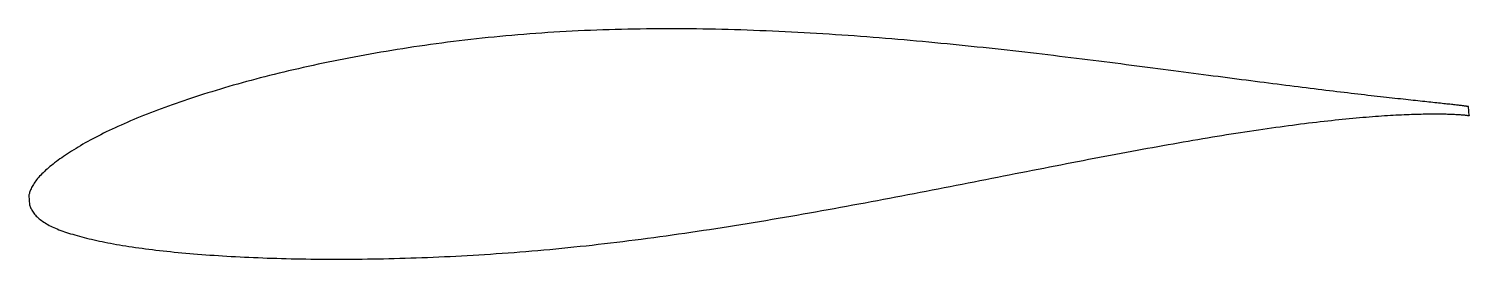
# Model space of a CAD drawing. Header units: metres. Extents: x -22.6 to 45.8, y -4.1 to 6.8.
import ezdxf

# ---------------------------------------------------------------- set-up
doc = ezdxf.new("R2010")
doc.units = ezdxf.units.M

msp = doc.modelspace()

# ---------------------------------------------------------------- linework, layer by layer
msp.add_lwpolyline([(45.82, 3.123), (45.818, 3.123), (45.814, 3.124), (45.808, 3.125), (45.798, 3.127), (45.787, 3.129), (45.772, 3.132), (45.755, 3.135), (45.735, 3.138), (45.713, 3.141), (45.688, 3.145), (45.66, 3.148), (45.63, 3.153), (45.597, 3.157), (45.561, 3.161), (45.523, 3.166), (45.482, 3.171), (45.439, 3.176), (45.393, 3.182), (45.344, 3.188), (45.293, 3.193), (45.24, 3.2), (45.183, 3.206), (45.124, 3.213), (45.063, 3.219), (44.999, 3.226), (44.932, 3.234), (44.863, 3.241), (44.791, 3.249), (44.717, 3.257), (44.64, 3.265), (44.561, 3.274), (44.479, 3.283), (44.394, 3.292), (44.307, 3.301), (44.218, 3.31), (44.126, 3.32), (44.031, 3.33), (43.934, 3.341), (43.835, 3.351), (43.733, 3.362), (43.628, 3.373), (43.521, 3.385), (43.412, 3.396), (43.3, 3.408), (43.186, 3.421), (43.069, 3.433), (42.95, 3.446), (42.829, 3.459), (42.705, 3.473), (42.578, 3.487), (42.449, 3.501), (42.318, 3.515), (42.185, 3.53), (42.049, 3.545), (41.911, 3.561), (41.77, 3.576), (41.627, 3.592), (41.482, 3.609), (41.334, 3.626), (41.184, 3.643), (41.032, 3.66), (40.878, 3.678), (40.721, 3.697), (40.562, 3.715), (40.401, 3.734), (40.238, 3.753), (40.072, 3.773), (39.904, 3.793), (39.734, 3.813), (39.562, 3.834), (39.388, 3.855), (39.211, 3.877), (39.033, 3.898), (38.852, 3.921), (38.669, 3.943), (38.484, 3.966), (38.297, 3.989), (38.108, 4.012), (37.917, 4.036), (37.723, 4.06), (37.528, 4.085), (37.331, 4.11), (37.132, 4.135), (36.93, 4.16), (36.727, 4.186), (36.522, 4.212), (36.315, 4.239), (36.106, 4.266), (35.895, 4.293), (35.682, 4.32), (35.468, 4.348), (35.251, 4.376), (35.033, 4.404), (34.813, 4.432), (34.591, 4.461), (34.367, 4.49), (34.141, 4.519), (33.914, 4.549), (33.685, 4.579), (33.455, 4.609), (33.222, 4.639), (32.988, 4.67), (32.752, 4.701), (32.515, 4.732), (32.276, 4.763), (32.035, 4.794), (31.793, 4.826), (31.549, 4.858), (31.304, 4.89), (31.057, 4.922), (30.809, 4.954), (30.559, 4.987), (30.308, 5.019), (30.055, 5.052), (29.801, 5.084), (29.545, 5.117), (29.288, 5.15), (29.03, 5.183), (28.77, 5.216), (28.509, 5.249), (28.246, 5.282), (27.983, 5.315), (27.718, 5.348), (27.452, 5.38), (27.184, 5.413), (26.916, 5.447), (26.646, 5.479), (26.375, 5.512), (26.103, 5.545), (25.83, 5.577), (25.555, 5.61), (25.28, 5.642), (25.004, 5.674), (24.726, 5.706), (24.448, 5.738), (24.168, 5.77), (23.888, 5.801), (23.606, 5.832), (23.324, 5.863), (23.041, 5.894), (22.757, 5.925), (22.472, 5.955), (22.186, 5.985), (21.9, 6.015), (21.612, 6.044), (21.324, 6.073), (21.035, 6.102), (20.746, 6.13), (20.455, 6.158), (20.165, 6.185), (19.873, 6.213), (19.581, 6.239), (19.288, 6.266), (18.994, 6.291), (18.7, 6.317), (18.406, 6.341), (18.111, 6.366), (17.815, 6.39), (17.519, 6.413), (17.223, 6.436), (16.926, 6.458), (16.629, 6.48), (16.331, 6.501), (16.033, 6.522), (15.735, 6.542), (15.437, 6.561), (15.138, 6.58), (14.839, 6.598), (14.539, 6.616), (14.24, 6.633), (13.94, 6.649), (13.64, 6.665), (13.34, 6.679), (13.04, 6.694), (12.739, 6.707), (12.439, 6.72), (12.139, 6.732), (11.838, 6.744), (11.538, 6.755), (11.238, 6.764), (10.937, 6.774), (10.637, 6.782), (10.337, 6.789), (10.037, 6.796), (9.737, 6.802), (9.437, 6.807), (9.138, 6.812), (8.839, 6.815), (8.539, 6.818), (8.241, 6.819), (7.942, 6.82), (7.644, 6.82), (7.346, 6.819), (7.049, 6.817), (6.751, 6.814), (6.455, 6.811), (6.158, 6.806), (5.863, 6.801), (5.567, 6.794), (5.272, 6.786), (4.978, 6.778), (4.684, 6.768), (4.391, 6.758), (4.098, 6.747), (3.806, 6.734), (3.514, 6.721), (3.224, 6.707), (2.934, 6.691), (2.644, 6.675), (2.355, 6.657), (2.067, 6.639), (1.78, 6.62), (1.494, 6.6), (1.208, 6.579), (0.923, 6.556), (0.639, 6.533), (0.356, 6.509), (0.074, 6.484), (-0.207, 6.458), (-0.487, 6.431), (-0.767, 6.402), (-1.045, 6.373), (-1.323, 6.344), (-1.599, 6.313), (-1.874, 6.281), (-2.149, 6.248), (-2.422, 6.215), (-2.694, 6.18), (-2.965, 6.145), (-3.235, 6.109), (-3.503, 6.072), (-3.771, 6.035), (-4.037, 5.996), (-4.302, 5.957), (-4.566, 5.917), (-4.829, 5.876), (-5.09, 5.835), (-5.35, 5.792), (-5.609, 5.75), (-5.866, 5.706), (-6.122, 5.662), (-6.377, 5.617), (-6.63, 5.572), (-6.882, 5.526), (-7.133, 5.479), (-7.381, 5.432), (-7.629, 5.384), (-7.875, 5.335), (-8.12, 5.286), (-8.363, 5.237), (-8.604, 5.187), (-8.844, 5.136), (-9.082, 5.084), (-9.319, 5.032), (-9.554, 4.98), (-9.788, 4.927), (-10.02, 4.874), (-10.25, 4.82), (-10.479, 4.765), (-10.706, 4.71), (-10.931, 4.655), (-11.154, 4.599), (-11.376, 4.543), (-11.596, 4.486), (-11.814, 4.429), (-12.03, 4.371), (-12.245, 4.313), (-12.457, 4.254), (-12.668, 4.195), (-12.877, 4.136), (-13.084, 4.077), (-13.29, 4.017), (-13.493, 3.957), (-13.694, 3.896), (-13.894, 3.835), (-14.091, 3.774), (-14.287, 3.713), (-14.481, 3.651), (-14.672, 3.589), (-14.862, 3.527), (-15.049, 3.465), (-15.235, 3.402), (-15.419, 3.339), (-15.6, 3.276), (-15.779, 3.213), (-15.957, 3.15), (-16.132, 3.086), (-16.305, 3.022), (-16.476, 2.958), (-16.645, 2.894), (-16.811, 2.83), (-16.976, 2.766), (-17.138, 2.701), (-17.298, 2.637), (-17.456, 2.572), (-17.612, 2.507), (-17.766, 2.443), (-17.917, 2.378), (-18.066, 2.313), (-18.213, 2.248), (-18.357, 2.183), (-18.499, 2.118), (-18.639, 2.052), (-18.777, 1.987), (-18.912, 1.922), (-19.045, 1.857), (-19.176, 1.791), (-19.304, 1.726), (-19.43, 1.661), (-19.554, 1.595), (-19.675, 1.53), (-19.794, 1.465), (-19.91, 1.4), (-20.024, 1.335), (-20.136, 1.27), (-20.245, 1.205), (-20.352, 1.141), (-20.457, 1.077), (-20.559, 1.013), (-20.658, 0.949), (-20.756, 0.886), (-20.85, 0.823), (-20.943, 0.76), (-21.032, 0.698), (-21.12, 0.637), (-21.205, 0.575), (-21.287, 0.514), (-21.367, 0.454), (-21.444, 0.394), (-21.519, 0.335), (-21.592, 0.275), (-21.662, 0.217), (-21.729, 0.158), (-21.794, 0.1), (-21.857, 0.042), (-21.916, -0.015), (-21.974, -0.072), (-22.029, -0.129), (-22.081, -0.185), (-22.13, -0.241), (-22.178, -0.297), (-22.222, -0.352), (-22.264, -0.407), (-22.304, -0.462), (-22.341, -0.515), (-22.375, -0.569), (-22.407, -0.621), (-22.436, -0.673), (-22.463, -0.724), (-22.487, -0.773), (-22.509, -0.822), (-22.528, -0.869), (-22.544, -0.914), (-22.559, -0.956), (-22.57, -0.996), (-22.58, -1.032), (-22.587, -1.062), (-22.592, -1.086), (-22.595, -1.101), (-22.568, -1.538), (-22.566, -1.541), (-22.562, -1.552), (-22.554, -1.568), (-22.543, -1.592), (-22.53, -1.626), (-22.513, -1.665), (-22.493, -1.707), (-22.47, -1.751), (-22.445, -1.797), (-22.417, -1.843), (-22.387, -1.89), (-22.354, -1.936), (-22.318, -1.982), (-22.28, -2.027), (-22.239, -2.071), (-22.196, -2.115), (-22.15, -2.158), (-22.102, -2.201), (-22.051, -2.242), (-21.998, -2.283), (-21.942, -2.323), (-21.883, -2.363), (-21.822, -2.402), (-21.759, -2.44), (-21.693, -2.477), (-21.624, -2.514), (-21.553, -2.55), (-21.48, -2.585), (-21.404, -2.62), (-21.325, -2.654), (-21.244, -2.687), (-21.161, -2.72), (-21.075, -2.753), (-20.986, -2.785), (-20.895, -2.817), (-20.802, -2.848), (-20.706, -2.879), (-20.608, -2.91), (-20.507, -2.941), (-20.403, -2.971), (-20.298, -3.001), (-20.19, -3.031), (-20.079, -3.061), (-19.966, -3.09), (-19.851, -3.119), (-19.733, -3.148), (-19.613, -3.176), (-19.49, -3.205), (-19.365, -3.233), (-19.238, -3.261), (-19.108, -3.288), (-18.976, -3.315), (-18.842, -3.341), (-18.706, -3.368), (-18.567, -3.393), (-18.425, -3.419), (-18.282, -3.444), (-18.136, -3.468), (-17.988, -3.492), (-17.838, -3.515), (-17.685, -3.538), (-17.531, -3.561), (-17.374, -3.583), (-17.215, -3.605), (-17.053, -3.626), (-16.89, -3.647), (-16.724, -3.668), (-16.556, -3.688), (-16.386, -3.707), (-16.214, -3.727), (-16.04, -3.745), (-15.864, -3.764), (-15.685, -3.782), (-15.505, -3.799), (-15.322, -3.817), (-15.138, -3.833), (-14.951, -3.849), (-14.763, -3.865), (-14.572, -3.881), (-14.379, -3.896), (-14.185, -3.91), (-13.988, -3.924), (-13.79, -3.938), (-13.589, -3.951), (-13.387, -3.964), (-13.183, -3.976), (-12.977, -3.988), (-12.769, -3.999), (-12.559, -4.01), (-12.347, -4.021), (-12.134, -4.031), (-11.918, -4.04), (-11.701, -4.049), (-11.482, -4.057), (-11.262, -4.066), (-11.039, -4.073), (-10.815, -4.08), (-10.589, -4.087), (-10.362, -4.092), (-10.133, -4.098), (-9.902, -4.103), (-9.67, -4.107), (-9.436, -4.11), (-9.2, -4.114), (-8.963, -4.116), (-8.724, -4.118), (-8.484, -4.12), (-8.242, -4.121), (-7.999, -4.121), (-7.754, -4.121), (-7.508, -4.12), (-7.26, -4.118), (-7.011, -4.116), (-6.761, -4.114), (-6.509, -4.111), (-6.256, -4.107), (-6.001, -4.102), (-5.745, -4.097), (-5.488, -4.091), (-5.23, -4.085), (-4.97, -4.078), (-4.709, -4.071), (-4.447, -4.063), (-4.183, -4.054), (-3.919, -4.045), (-3.653, -4.035), (-3.386, -4.024), (-3.118, -4.013), (-2.848, -4.001), (-2.578, -3.988), (-2.307, -3.974), (-2.035, -3.96), (-1.761, -3.945), (-1.487, -3.93), (-1.212, -3.913), (-0.935, -3.896), (-0.658, -3.878), (-0.38, -3.859), (-0.101, -3.84), (0.179, -3.819), (0.46, -3.798), (0.741, -3.776), (1.023, -3.753), (1.307, -3.729), (1.59, -3.705), (1.875, -3.68), (2.16, -3.654), (2.446, -3.627), (2.733, -3.599), (3.02, -3.57), (3.308, -3.541), (3.597, -3.511), (3.886, -3.48), (4.176, -3.448), (4.466, -3.415), (4.756, -3.382), (5.048, -3.348), (5.339, -3.313), (5.632, -3.277), (5.924, -3.241), (6.217, -3.204), (6.51, -3.166), (6.804, -3.127), (7.098, -3.088), (7.393, -3.048), (7.687, -3.007), (7.982, -2.966), (8.277, -2.924), (8.573, -2.881), (8.869, -2.838), (9.164, -2.795), (9.46, -2.75), (9.757, -2.705), (10.053, -2.66), (10.349, -2.614), (10.646, -2.567), (10.942, -2.52), (11.239, -2.472), (11.535, -2.424), (11.832, -2.375), (12.128, -2.326), (12.425, -2.277), (12.721, -2.226), (13.018, -2.176), (13.314, -2.126), (13.61, -2.075), (13.906, -2.023), (14.201, -1.971), (14.497, -1.919), (14.792, -1.867), (15.087, -1.814), (15.382, -1.761), (15.676, -1.708), (15.971, -1.654), (16.264, -1.6), (16.558, -1.547), (16.851, -1.492), (17.144, -1.438), (17.436, -1.383), (17.728, -1.329), (18.019, -1.274), (18.31, -1.219), (18.6, -1.164), (18.89, -1.108), (19.18, -1.053), (19.468, -0.998), (19.756, -0.942), (20.044, -0.887), (20.331, -0.831), (20.617, -0.776), (20.903, -0.72), (21.187, -0.665), (21.472, -0.609), (21.755, -0.553), (22.038, -0.498), (22.319, -0.443), (22.6, -0.387), (22.881, -0.332), (23.16, -0.277), (23.439, -0.223), (23.716, -0.168), (23.993, -0.113), (24.269, -0.059), (24.544, -0.005), (24.818, 0.049), (25.091, 0.102), (25.362, 0.156), (25.633, 0.208), (25.903, 0.261), (26.172, 0.314), (26.44, 0.366), (26.706, 0.418), (26.972, 0.469), (27.236, 0.52), (27.499, 0.571), (27.761, 0.622), (28.022, 0.671), (28.281, 0.721), (28.54, 0.77), (28.797, 0.819), (29.053, 0.867), (29.307, 0.915), (29.56, 0.962), (29.812, 1.009), (30.063, 1.055), (30.312, 1.101), (30.559, 1.146), (30.806, 1.191), (31.05, 1.236), (31.294, 1.279), (31.536, 1.322), (31.776, 1.365), (32.015, 1.407), (32.253, 1.448), (32.489, 1.489), (32.723, 1.529), (32.956, 1.569), (33.187, 1.608), (33.417, 1.646), (33.645, 1.684), (33.871, 1.721), (34.096, 1.758), (34.319, 1.793), (34.54, 1.829), (34.76, 1.863), (34.978, 1.897), (35.194, 1.93), (35.408, 1.963), (35.621, 1.995), (35.831, 2.026), (36.041, 2.056), (36.248, 2.086), (36.453, 2.115), (36.657, 2.144), (36.858, 2.172), (37.058, 2.199), (37.256, 2.226), (37.452, 2.251), (37.646, 2.277), (37.838, 2.301), (38.028, 2.325), (38.216, 2.348), (38.402, 2.371), (38.586, 2.393), (38.768, 2.414), (38.949, 2.434), (39.127, 2.454), (39.302, 2.473), (39.476, 2.492), (39.648, 2.51), (39.818, 2.527), (39.986, 2.544), (40.151, 2.56), (40.314, 2.576), (40.476, 2.59), (40.635, 2.604), (40.791, 2.618), (40.946, 2.631), (41.098, 2.643), (41.249, 2.655), (41.397, 2.666), (41.542, 2.677), (41.686, 2.687), (41.827, 2.696), (41.966, 2.705), (42.103, 2.713), (42.237, 2.721), (42.369, 2.728), (42.499, 2.735), (42.627, 2.741), (42.752, 2.747), (42.874, 2.752), (42.995, 2.757), (43.113, 2.761), (43.229, 2.765), (43.342, 2.769), (43.453, 2.772), (43.561, 2.774), (43.667, 2.776), (43.771, 2.778), (43.872, 2.78), (43.971, 2.781), (44.067, 2.781), (44.161, 2.782), (44.252, 2.782), (44.341, 2.781), (44.428, 2.781), (44.512, 2.78), (44.593, 2.779), (44.672, 2.777), (44.748, 2.775), (44.822, 2.774), (44.894, 2.771), (44.962, 2.769), (45.029, 2.766), (45.093, 2.764), (45.154, 2.761), (45.212, 2.758), (45.268, 2.755), (45.322, 2.751), (45.373, 2.748), (45.421, 2.744), (45.467, 2.741), (45.51, 2.737), (45.551, 2.734), (45.589, 2.73), (45.625, 2.727), (45.658, 2.723), (45.688, 2.72), (45.715, 2.716), (45.74, 2.713), (45.763, 2.71), (45.783, 2.707), (45.8, 2.705), (45.814, 2.702), (45.826, 2.7), (45.836, 2.698), (45.842, 2.697), (45.846, 2.696), (45.847, 2.695)], close=True)

doc.saveas('drawing.dxf')
